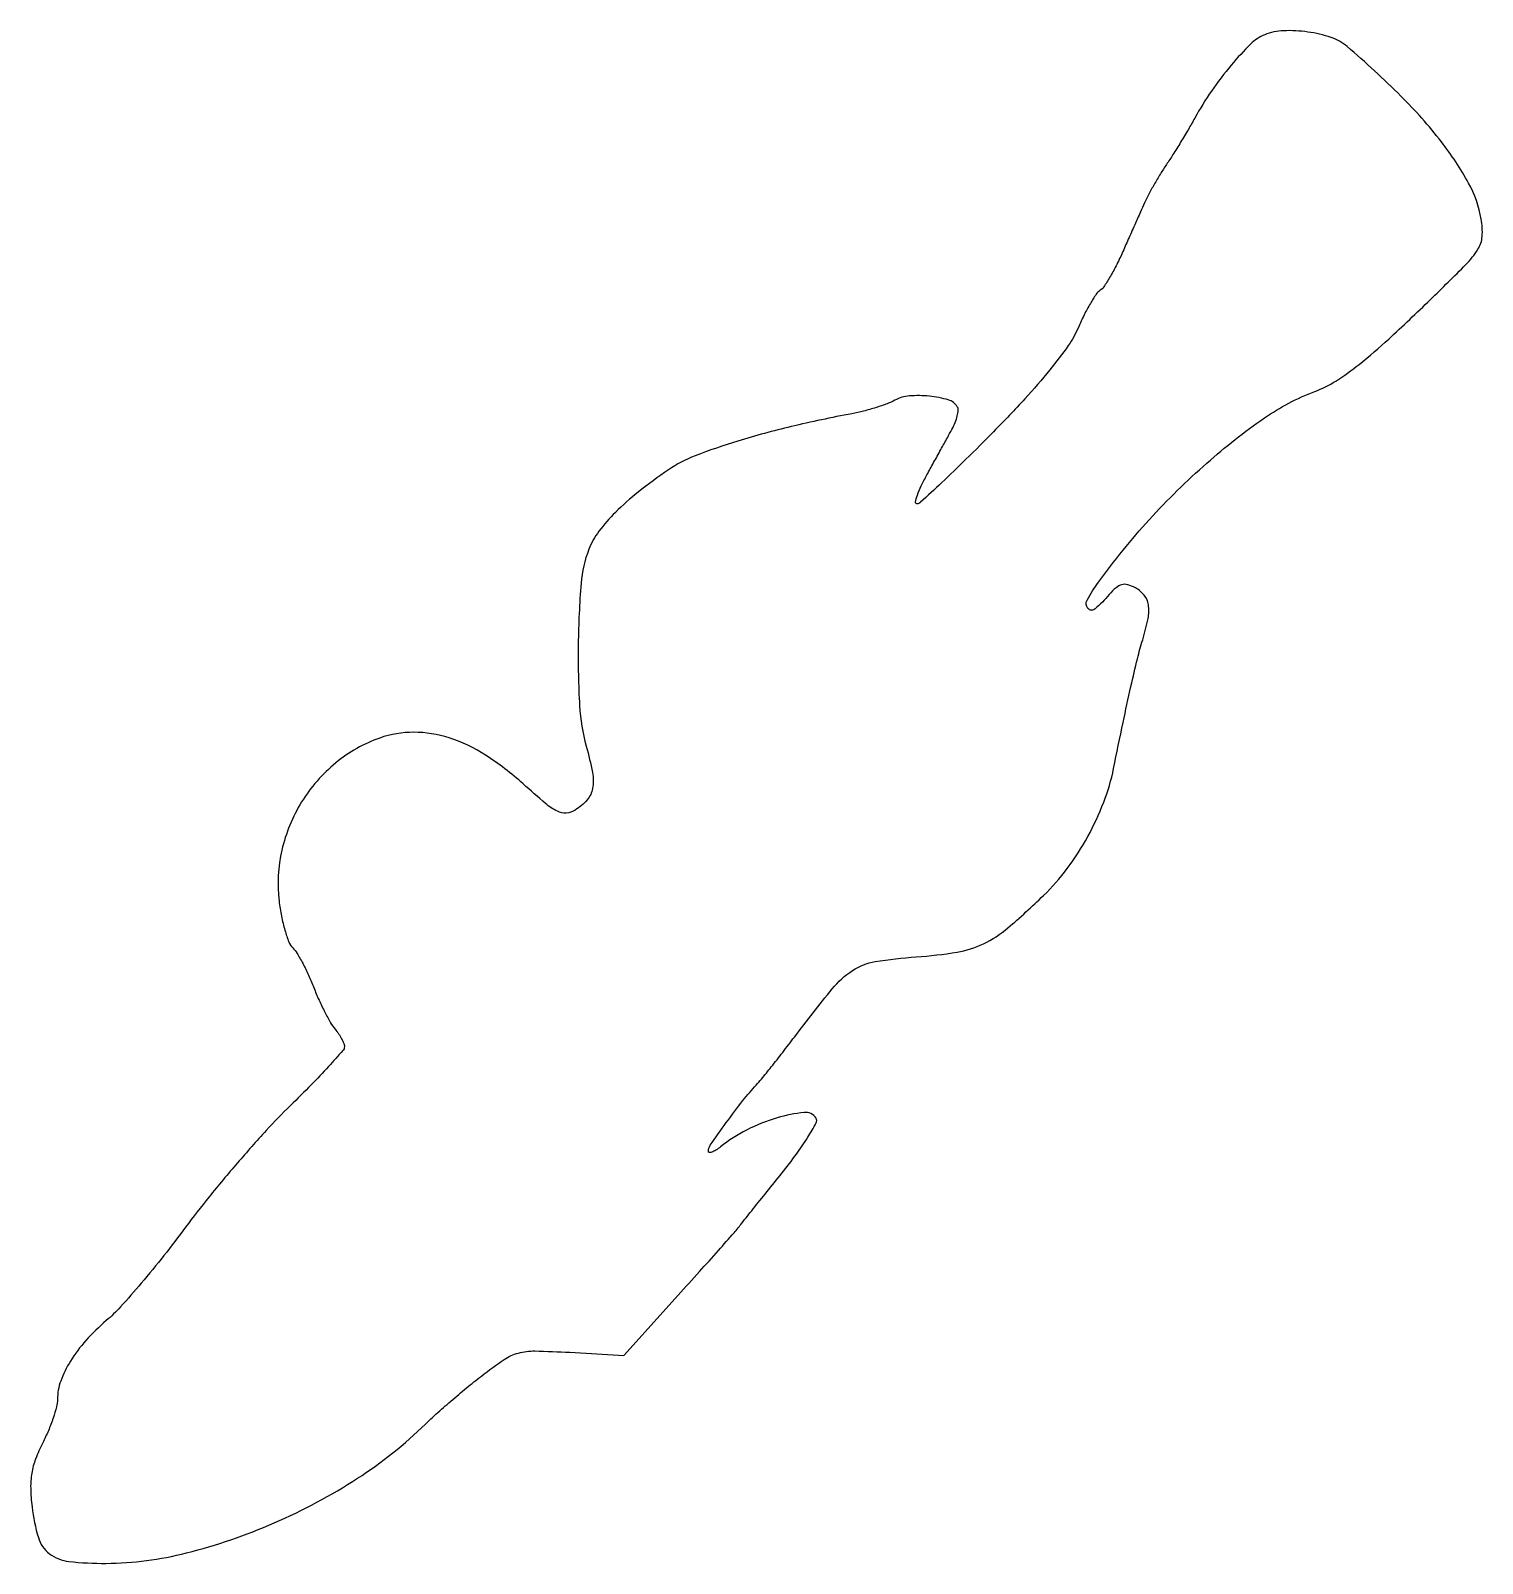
# Model space of a CAD drawing. Extents: x 0 to 208, y 1 to 220.
import ezdxf

# ---------------------------------------------------------------- set-up
doc = ezdxf.new("R2010")
doc.units = 0

msp = doc.modelspace()

# ---------------------------------------------------------------- linework, layer by layer
msp.add_lwpolyline([(176.5, 219.035677, 0.099458), (174.488917, 217.71077, 0.022897), (171.723608, 214.707735, 0.023506), (168.894951, 210.997769, 0.02528), (166.5, 207.125205, -0.00661), (165.586234, 205.516394, -0.004289), (164.489414, 203.679706, -0.004312), (163.387403, 201.904428, -0.008164), (162.463964, 200.496471, 0.011107), (161.602897, 199.166609, 0.007986), (160.698686, 197.645838, 0.008071), (159.884389, 196.170415, 0.01722), (159.313624, 195, 0.000312), (158.746261, 193.724954, 0.000105), (157.919236, 191.862186, 0.000104), (157.004913, 189.800471, 0.000119), (156.13154, 187.82872, -0.013318), (155.258169, 185.989657, -0.016448), (154.343745, 184.327268, -0.014899), (153.498133, 182.995083, -0.105853), (152.94912, 182.468554, 0.106955), (152.404911, 181.944353, 0.015599), (151.58487, 180.63586, 0.017047), (150.703888, 179.002091, 0.013874), (149.870104, 177.196965, -0.05209), (148.424393, 174.60657, -0.017391), (145.801683, 171.141544, -0.014905), (142.24482, 167.024215, -0.008764), (137.762967, 162.307131, -0.003827), (133.815213, 158.356342, -0.006005), (130.355704, 155.02772, -0.002004), (127.335576, 152.21361, -0.188717), (126.789779, 152, -0.477187), (126.597289, 152.237873, -0.031326), (126.870198, 153.213481, -0.027238), (127.41766, 154.545884, -0.014552), (128.229676, 156.130999, -0.000037), (129.194661, 157.886542, -0.000031), (130.21688, 159.745603, -0.000032), (131.150126, 161.44235, -0.000088), (131.80651, 162.635056, 0.030352), (132.267224, 163.607138, 0.037099), (132.571871, 164.565644, 0.040423), (132.697871, 165.383982, 0.157674), (132.57732, 165.874894, 0.186216), (131.291463, 166.850397, 0.044164), (128.602376, 167.374601, 0.045303), (125.725691, 167.414036, 0.105396), (123.668138, 166.807077, -0.03494), (122.560391, 166.303031, -0.013471), (120.96189, 165.755098, -0.013261), (119.190392, 165.251891, -0.015948), (117.5, 164.87681, 0.011453), (108.829021, 163.034432, 0.016301), (101.227944, 160.972728, 0.017985), (95.099184, 158.849958, 0.057871), (91.286967, 156.840938, 0.016496), (86.990097, 153.684193, 0.029547), (83.714842, 150.778509, 0.036342), (81.365893, 148.064338, 0.065448), (79.931417, 145.5, 0.075691), (78.806741, 140.657899, 0.01595), (78.412956, 131.957955, 0.017039), (78.596087, 123.129504, 0.05476), (79.555857, 117.337953, -0.020828), (80.441249, 113.590122, -0.090315), (80.464451, 111.314823, -0.136852), (79.690856, 109.679916, -0.074784), (77.992494, 108.227385, -0.119787), (76.701175, 107.79973, -0.137363), (75.428751, 108.046617, -0.059648), (73.73075, 109.168388, -0.008232), (70.541642, 111.962289, 0.040982), (65.167859, 116.081355, 0.065584), (59.947502, 118.545935, 0.076755), (54.907542, 119.343248, 0.085929), (50.06652, 118.52347, 0.087614), (43.75424, 114.9597, 0.082326), (38.884213, 109.382007, 0.082018), (36.061382, 102.511113, 0.085996), (35.662684, 95.212943, 0.019524), (36.000899, 93.063016, 0.022204), (36.495411, 91.037697, 0.022086), (37.06215, 89.372493, 0.103666), (37.61236, 88.530497, -0.059757), (38.229521, 87.745113, -0.014794), (39.040373, 86.319257, -0.014922), (39.877379, 84.619806, -0.014456), (40.620979, 82.855574, 0.012985), (41.366446, 81.072275, 0.01268), (42.209082, 79.315695, 0.012671), (43.026473, 77.812255, 0.045596), (43.655124, 76.921259, -0.026051), (44.169744, 76.249187, -0.027083), (44.604515, 75.535654, -0.028075), (44.910324, 74.880914, -0.095893), (44.998544, 74.421259, -0.182663), (44.776311, 73.836038, -0.004112), (42.735972, 71.567495, -0.00872), (40.248839, 68.940983, -0.005724), (37.298213, 66, 0.01425), (33.825023, 62.418047, 0.007552), (29.7172, 57.794314, 0.007509), (25.655536, 52.935373, 0.011535), (22.301698, 48.597665, -0.008641), (19.212225, 44.553723, -0.008468), (15.964441, 40.591281, -0.008386), (12.999306, 37.212674, -0.031452), (10.975807, 35.247296, 0.032455), (8.054733, 32.398719, 0.044411), (5.849265, 29.463049, 0.051312), (4.460319, 26.609687, 0.087844), (4, 24.009822, -0.063693), (3.86225, 22.932858, -0.018173), (3.378168, 21.315222, -0.017984), (2.693409, 19.512841, -0.018178), (1.883124, 17.770904, 0.027808), (0.862426, 15.461387, 0.048895), (0.320551, 13.447372, 0.047043), (0.168592, 11.313672, 0.023746), (0.358468, 8.621112, 0.042815), (1.26477, 4.228374, 0.15881), (2.850323, 1.930707, 0.136943), (5.639586, 0.817993, 0.028856), (10.930076, 0.554878, 0.060188), (22.438672, 2.038813, 0.04076), (34.962459, 6.327689, 0.040146), (46.876412, 12.707947, 0.051579), (56.574592, 20.470289, -0.012111), (58.098076, 21.900483, -0.005228), (60.192861, 23.734591, -0.00517), (62.463791, 25.640975, -0.006823), (64.574592, 27.328318, -0.016284), (67.830076, 29.692751, -0.083628), (69.852249, 30.617037, -0.070317), (72.216449, 30.905594, -0.009549), (77.212559, 30.715404), (84.925119, 30.274172), (92.711748, 38.887086, 0.000867), (95.750087, 42.259572, 0.001238), (98.433749, 45.263707, 0.000671), (100.6946, 47.814069, 0.018824), (101.256483, 48.5, -0.005885), (101.776945, 49.170001, -0.000336), (103.406695, 51.21498, -0.000513), (105.350861, 53.646005, -0.000377), (107.511782, 56.33823, 0.011841), (109.57378, 59.031443, 0.018287), (111.212341, 61.461943, 0.01303), (112.406666, 63.497763, 0.270863), (112.389967, 64.178037, 0.290026), (110.683761, 65.007833, 0.044768), (106.820887, 64.219248, 0.044027), (102.466279, 62.485758, 0.052455), (98.75, 60.095012, -0.023765), (98.077766, 59.605951, -0.052346), (97.514063, 59.314742, -0.107699), (97.146787, 59.256349, -0.397645), (97, 59.411734, -0.152564), (97.280779, 60.310515, -0.004602), (99.567793, 63.549559, -0.009957), (101.932223, 66.699438, -0.023899), (103.837897, 68.909326, 0.018951), (104.590801, 69.765153, 0.003001), (105.993699, 71.508504, 0.003325), (107.621711, 73.584841, 0.002902), (109.29805, 75.77854, -0.009055), (114.697624, 82.66717, -0.076557), (117.611338, 85.301382, -0.105218), (120.830231, 86.559439, -0.023625), (126.710711, 87.242718, 0.023054), (132.553003, 87.914805, 0.072298), (136.312534, 89.098311, 0.064541), (139.805344, 91.377857, 0.015821), (144.890082, 96.009238, 0.04021), (148.276454, 99.870184, 0.033947), (151.217701, 104.441158, 0.03412), (153.49804, 109.33964, 0.04197), (154.908374, 114.178924, -0.001856), (156.26436, 120.753292, -0.003795), (157.386377, 125.898631, -0.004661), (158.321153, 129.862098, -0.013614), (159.065513, 132.570998, 0.02368), (159.828051, 135.581933, 0.085569), (159.887103, 137.551842, 0.134471), (159.290516, 138.931661, 0.101337), (158.013947, 139.992536, 0.054135), (156.92981, 140.429623, 0.132948), (156.07775, 140.438761, 0.116352), (155.266026, 140.010701, 0.036454), (154.291706, 139.02772, -0.034962), (152.257746, 136.963411, -0.415456), (151.24409, 137.028996, -0.315039), (151.113931, 138.226414, -0.031444), (152.743728, 140.797421, -0.027655), (160.010037, 149.725442, -0.027403), (168.238356, 157.825845, -0.029096), (176.465863, 164.272083, -0.06085), (183.651417, 168.057569, 0.049816), (186.644428, 169.551169, 0.027296), (189.990392, 171.924759, 0.018598), (194.218754, 175.550118, 0.006087), (200.180281, 181.195139, 0.004762), (205.23058, 186.189538, 0.054609), (206.969335, 188.373759, 0.124114), (207.57199, 190.215409, 0.060931), (207.441876, 192.695139, 0.082683), (205.625355, 197.844699, 0.039142), (201.741388, 203.742483, 0.032014), (195.968186, 210.263978, 0.018627), (188.281051, 217.352826, 0.096746), (185.993312, 218.64691, 0.045033), (182.661623, 219.433646, 0.044909), (179.201473, 219.614171, 0.086878)], format="xyb", close=True)

doc.saveas('drawing.dxf')
